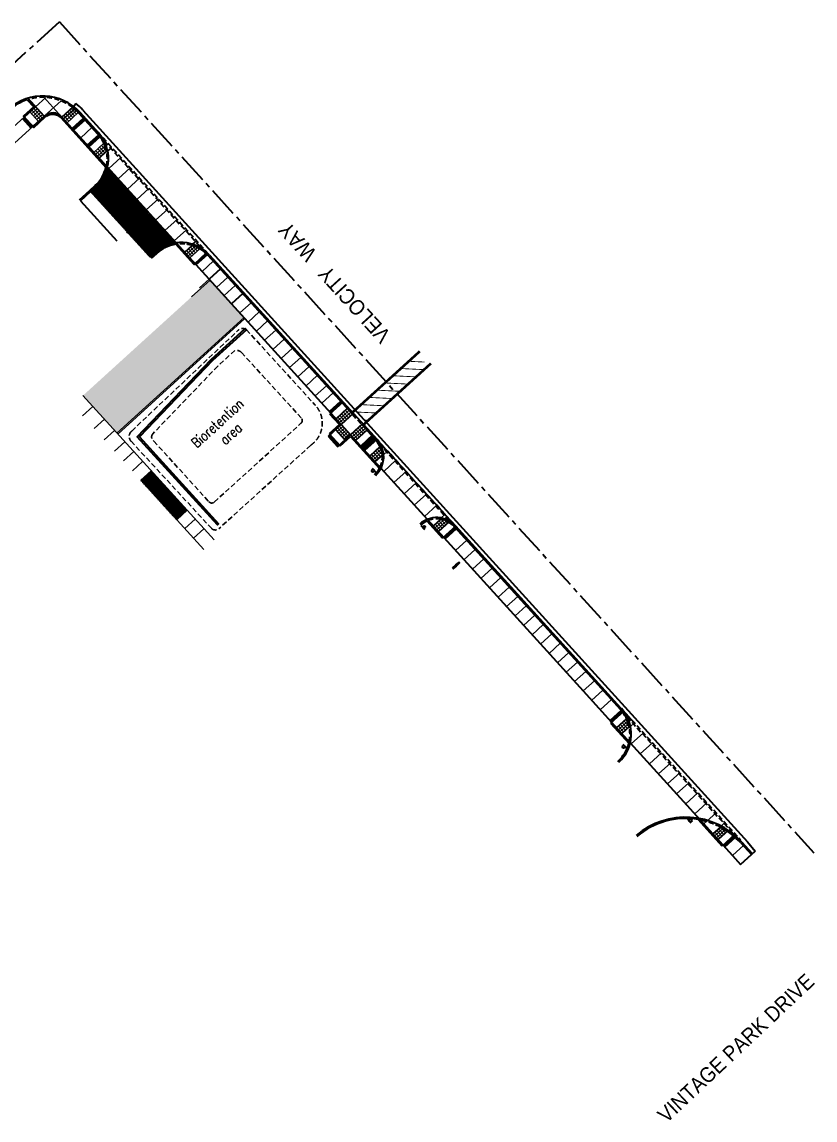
# Model space of a CAD drawing. Header units: inches. Extents: x 116991 to 143285, y 234914 to 262116.
# Drawn here: x 124494 to 128253, y 249283 to 254486 of the extents above; entities that cross this region are included whole.
import ezdxf

# ---------------------------------------------------------------- set-up
doc = ezdxf.new("R2010")
doc.units = ezdxf.units.IN
doc.header["$LTSCALE"] = 192
doc.header["$MEASUREMENT"] = 0
doc.linetypes.add('CENTER2', pattern=[1.125, 0.75, -0.125, 0.125, -0.125])
doc.linetypes.add('HIDDEN2', pattern=[0.1875, 0.125, -0.0625])
for name, color, linetype, lineweight in [('A-Anno-Text', 3, 'Continuous', 50), ('A-Anno-Text-Street', 3, 'Continuous', 50), ('C-CTLN', 2, 'CENTER2', 35), ('C-HINGE-SLAB-HTCH', 15, 'Continuous', 35), ('C-SITE', 3, 'Continuous', 35), ('C-SITE-GTTR', 140, 'Continuous', 35), ('C-SITE-SIGN', 2, 'Continuous', 35), ('C-SITE-WALK-PANT', 10, 'Continuous', 35), ('C-SITE-WALL', 4, 'Continuous', 35), ('L-turf-cell', 1, 'Continuous', 18)]:
    doc.layers.add(name, color=color, linetype=linetype, lineweight=lineweight)
for name, color, linetype in [('L-site-bio-detention', 1, 'HIDDEN2'), ('L-site-building-signage', 2, 'Continuous'), ('L-SITE-PAVE', 2, 'Continuous'), ('L-Site-Score', 11, 'Continuous')]:
    doc.layers.add(name, color=color, linetype=linetype)
doc.styles.add('lc', font='simplex.shx', dxfattribs={"width": 0.8})
doc.styles.add('Schedule-Header', font='arial.ttf')
pattern_1 = [(87.25277777770461, (0, 0), (-3.745690167586239, 0.1797363859872809), [])]

# ---------------------------------------------------------------- blocks, each defined once
blk = doc.blocks.new('building sign')
at = {"layer": 'L-site-building-signage'}
h = blk.add_hatch(color=10, dxfattribs=at)
edge = h.paths.add_edge_path()
edge.add_arc((0, -147.5150059088192), 147.5150059088195, 81.81566032639552, 98.18433967360448, ccw=False)
edge.add_line((21, -1.50241409469163), (21, -6.50241409469163))
edge.add_arc((0, 139.5101777195522), 147.5150059089345, 261.8156603264018, 278.1843396735982, ccw=False)
edge.add_line((-21, -6.50241409469163), (-21, -1.50241409469163))
blk.add_lwpolyline([(-21, -1.50241409469163, -0.07154352831866034), (21, -1.50241409469163), (21, -6.50241409469163, -0.07154352831860394), (-21, -6.50241409469163)], format="xyb", close=True, dxfattribs=at)

msp = doc.modelspace()

# ---------------------------------------------------------------- hatches: boundary and pattern name
at = {"layer": 'C-HINGE-SLAB-HTCH'}
h = msp.add_hatch(dxfattribs=at)
h.set_pattern_fill('ANSI31', color=256, scale=30)
h.set_pattern_definition(pattern_1)
edge = h.paths.add_edge_path()
edge.add_line((124819.0878285285, 253683.6566431955), (124844.2676087668, 253706.5305732854))
edge.add_arc((124723.23512395, 253839.7639685696), 179.9999999996984, 312.2527777774565, 346.7708856178785)
edge.add_line((124898.4584176099, 253798.5717683508), (125092.4825145191, 253584.9887023087))
edge.add_line((125092.4825145191, 253584.9887023087), (124991.8038102869, 253493.5296974904))
edge.add_line((124991.8038102869, 253493.5296974904), (124819.0878285285, 253683.6566431955))
h = msp.add_hatch(dxfattribs=at)
h.set_pattern_fill('ANSI31', color=256, scale=30)
h.set_pattern_definition(pattern_1)
edge = h.paths.add_edge_path()
edge.add_line((124996.8468304885, 253487.978306021), (125102.5201447774, 253371.3735408808))
edge.add_line((125102.5201447774, 253371.3735408808), (125127.8387098548, 253394.3735465236))
edge.add_arc((125248.8711946728, 253261.1401512399), 180.0000000001052, 97.73466993742522, 132.2527777778333, ccw=False)
edge.add_line((125224.6457489979, 253439.5025009158), (125097.5255347191, 253579.4373108394))
edge.add_line((125097.5255347191, 253579.4373108394), (124996.8468304885, 253487.978306021))
h = msp.add_hatch(dxfattribs=at)
h.set_pattern_fill('ANSI31', color=256, scale=30)
h.set_pattern_definition([(87.25277777770461, (1631.459843438497, -847.0860890405893), (-3.745690167586239, 0.1797363859872809), [])])
h.paths.add_polyline_path([(125057.7745902959, 252314.4101525001), (125106.6268355961, 252358.7887298673), (125276.072313978, 252172.2619768691), (125227.2200690408, 252127.8833991029)])
at = {"layer": 'L-turf-cell'}
h = msp.add_hatch(dxfattribs=at)
h.set_pattern_fill('HEX', color=256, scale=60)
h.set_pattern_definition([(42.2527777777046, (0, 0), (-8.734767211265533, 9.615292079027059), [7.5, -15]), (162.2527777777046, (0, 0), (-3.959703599611958, -12.37217634061284), [7.5, -15]), (102.2527777777046, (5.551391470163149, 5.043020200732873), (-12.69447081087749, -2.756884261585778), [7.5, -15])])
h.paths.add_polyline_path([(125384.8863607169, 253263.1085287205), (124782.3525848332, 252715.7520649367), (124943.7292311836, 252538.1075378219), (125546.2630071279, 253085.4640015196)])

# ---------------------------------------------------------------- linework, layer by layer
at = {"layer": 'C-CTLN'}
for p, q in [((124670.7276933993, 254486.4973093578), (121483.8309092768, 251591.4420882659)), ((124670.7276933997, 254486.4973093573), (128246.9354161974, 250549.7831464858))]:
    msp.add_line(p, q, dxfattribs=at)
at = {"layer": 'C-SITE'}
for p, q in [((124598.3195755532, 254039.7344366024), (124520.8275831731, 254125.0381570678)), ((124598.3195755532, 254039.7344366024), (124545.0262174396, 253991.3214426754)), ((124683.0748689203, 254035.6674664469), (124738.0680068577, 254085.6245820657)), ((124853.189375904, 253955.4829327943), (124764.6091401601, 254052.9926681432)), ((124857.6304890801, 253959.5173489548), (124769.0502533363, 254057.0270843038)), ((124898.4584176099, 253798.5717683509), (124683.0748689203, 254035.6674664469)), ((124731.4878628474, 253982.3741083334), (124784.7812209631, 254030.7871022625)), ((124810.7765898834, 253895.092529945), (124863.5118017778, 253942.998490154)), ((124859.1895838105, 253841.7991718315), (124894.7184892213, 253874.0745011179)), ((124894.7184892213, 253874.0745011179), (124900.5916407878, 253875.3017299793)), ((125380.851944558, 253267.5496418981, -8.169135844082655e-07), (124898.4584176099, 253798.5717683508)), ((124770.2355835626, 253639.2780654035), (124819.0878285285, 253683.6566431955)), ((124991.8038102869, 253493.5296974904), (124815.0534123683, 253688.0977563712)), ((124819.0878285285, 253683.6566431955), (124844.2676087676, 253706.5305732861)), ((124770.2355835627, 253639.2780654036), (124942.9515653278, 253449.151119691)), ((124989.8842072115, 253486.7195855951), (125090.7016962823, 253578.3046659656)), ((124991.8038102869, 253493.5296974903), (125092.4825145191, 253584.9887023087)), ((124996.8468304885, 253487.9783060209), (125097.5255347191, 253579.4373108394)), ((124996.8468304884, 253487.9783060209), (125102.6589292792, 253371.4996168406)), ((125300.6054580519, 253427.2713222844, 3.774889048905342e-08), (125265.0765526426, 253394.9959929995, 3.774889048905342e-08)), ((125300.6054580515, 253427.2713222846, 3.774889048905342e-08), (125302.389398168, 253432.9999833551, 3.774889048905342e-08)), ((125127.8387098548, 253394.3735465236), (125102.5201447774, 253371.3735408808)), ((125131.7436239963, 253389.8147905363), (125106.554560938, 253366.9324277047)), ((125375.1507858367, 253380.9042074435), (126059.656727737, 252627.3953385739)), ((125382.1045899566, 253382.1726360575), (126177.0614934095, 252507.0785858028)), ((125434.1453026715, 253315.9626358252, -8.169135844082655e-07), (125380.851944558, 253267.5496418981, -8.169135844082655e-07)), ((125486.7470509483, 253150.9795771712, -5.927051506591844e-06), (125380.851944558, 253267.5496418981, -8.169135844081284e-07)), ((125540.0404090618, 253199.3925710981, -5.927051506591844e-06), (125486.7470509483, 253150.9795771711, -5.927051506591844e-06)), ((126006.3633696246, 252578.9823446478), (125486.7470510345, 253150.9795772494, -5.927051507441947e-06)), ((126035.4502307734, 252654.0420176307), (125982.1568726599, 252605.6290237036)), ((125997.8878402864, 252579.389041662), (125953.5092625198, 252628.2412865994)), ((126064.0978409131, 252631.4297547344), (126006.3633696235, 252578.9823446468)), ((126108.4764186798, 252582.5775097968), (126050.7419473901, 252530.1300997092)), ((126006.3633696231, 252578.9823446464), (125944.1877851573, 252522.5005183981)), ((125997.8878402864, 252579.389041662), (125949.0355953489, 252535.0104638954)), ((125949.0355953489, 252535.0104638954), (126001.4830054366, 252477.2759926059)), ((125979.7166905663, 252554.7758476828), (126024.0952683328, 252505.9236027455)), ((125988.5663629238, 252473.6482734608), (126050.7419473896, 252530.1300997091)), ((126006.3633696231, 252578.9823446464), (126050.7419473895, 252530.1300997091)), ((126194.9117846625, 252371.4269470282), (126050.7419473896, 252530.1300997091)), ((126128.2418024672, 252551.8964145794), (126074.9484443536, 252503.4834206524)), ((126104.0353055037, 252578.5430936362), (126172.6203802334, 252503.0441696422)), ((126001.4830054366, 252477.2759926059), (126050.3352503744, 252521.6545703727)), ((126050.3352503742, 252521.6545703721), (126187.6173806113, 252370.5334531709)), ((126156.8894126068, 252529.2841516833), (126099.1549413171, 252476.8367415956)), ((126175.697472595, 252508.5801093371), (126117.9630013056, 252456.1326992496)), ((126191.6292056094, 252474.4164317086), (126142.1694982691, 252429.4860201929)), ((126201.9049006412, 252435.1146704204), (126166.3759952322, 252402.8393411357)), ((126201.9049006413, 252435.1146704204), (126207.8873043651, 252435.5738497798)), ((126194.9117846625, 252371.4269470284), (127153.5016794443, 251316.2045696714)), ((126413.3208234496, 252122.077544314), (126487.416315932, 252040.5127143963)), ((126413.3208234497, 252122.077544314), (126487.4163159321, 252040.5127143964)), ((126478.97334059, 252130.1158179551), (126443.444435181, 252097.8404886704)), ((126517.1106394851, 252116.1242211297), (126467.6509321445, 252071.1938096136)), ((126478.9733405903, 252130.115817955), (126480.0032208287, 252136.0267693755)), ((126549.5919003977, 252096.9945406444), (126487.416315932, 252040.5127143963)), ((126543.7867664071, 252094.4616480182), (127206.795037558, 251364.6175635985)), ((126543.7867664071, 252094.4616480182), (127206.795037558, 251364.6175635985)), ((126548.2278795833, 252098.4960641788), (127211.2361507341, 251368.6519797591)), ((127206.795037558, 251364.6175635985), (127330.4978183229, 251228.4446880915)), ((127211.2361507342, 251368.6519797591), (127375.2830931049, 251188.0679724908)), ((127153.5016794444, 251316.2045696714), (127376.9288298759, 251070.2544192181)), ((127345.819503593, 251220.5016953366), (127283.6439191271, 251164.0198690884)), ((127359.6568221382, 251184.4355999402), (127312.291429867, 251141.407715612)), ((127353.8883359142, 251211.6194689842), (127394.23249752, 251167.208337223)), ((127283.6439191271, 251164.0198690884), (127370.3428558849, 251068.5810806578)), ((127283.643919128, 251164.0198690892), (127370.3428558849, 251068.5810806578)), ((127372.0269316393, 251147.03625642), (127336.4980262302, 251114.7609271353)), ((127372.0269316393, 251147.03625642), (127377.9000832057, 251148.2634852817)), ((127376.9288298759, 251070.2544192181), (127629.3347005282, 250792.4042933839)), ((127629.3347005282, 250792.4042933839), (127861.1493572622, 250537.2211180589)), ((127812.9748229164, 250581.3287540006), (127698.9921131889, 250706.801708169)), ((127804.5318475712, 250670.9318575566), (127769.0029421621, 250638.6565282719)), ((127840.5749307983, 250655.037624125), (127793.2095385272, 250612.0097397967)), ((127871.3122540371, 250634.3239075908), (127812.974822915, 250581.3287539993)), ((127968.637537248, 250557.2340963096), (127897.717680385, 250492.7643763706)), ((127901.293526874, 250595.9067505032), (127950.9944446114, 250541.1956369634)), ((127905.7346400502, 250599.9411666637), (127955.4341749636, 250545.2315753461)), ((127861.1493572622, 250537.221118059), (127898.7419261137, 250493.6954672977))]:
    msp.add_line(p, q, dxfattribs=at)
at = {"layer": 'C-SITE', "color": 1, "linetype": 'HIDDEN2'}
for p, q in [((124884.1783144409, 253921.3700952057), (125346.6745382436, 253412.2510574855)), ((126518.5918455597, 252122.1963909138), (126197.8153010806, 252475.3094267474)), ((127361.48675686, 251194.3318505027), (127871.3093296107, 250633.1156409675))]:
    msp.add_line(p, q, dxfattribs=at)
at = {"layer": 'C-SITE', "linetype": 'HIDDEN2'}
msp.add_line((126059.656727737, 252627.3953385739), (126104.0353055037, 252578.5430936362), dxfattribs=at)
at = {"layer": 'C-SITE'}
for points in [[(124518.9721091309, 254118.1574514891, 0.1060790302354106), (124434.0634960282, 254068.8538517494), (123426.6482355148, 253153.6931147345)], [(124518.9721091309, 254118.1574514891), (124549.4998846105, 254084.5522653793), (124500.6476396731, 254040.1736876129), (124549.0606336002, 253986.8803294993), (124602.3539917137, 254035.2933234263, -0.4142135623729823), (124678.6337557442, 254031.6330502863), (124891.8354647914, 253796.8648373156)], [(124815.0534123683, 253688.0977563712), (124840.1962137795, 253710.938093987, 0.1471561456476514), (124891.8354647914, 253796.8648373155)]]:
    msp.add_lwpolyline(points, format="xyb", dxfattribs=at)
for points in [[(124557.9754139473, 254084.1455683638), (124504.6820558337, 254035.7325744368)], [(124766.2011674014, 253643.7191785792), (124815.0534123684, 253688.0977563712)], [(125366.7829046848, 253390.1156288144), (125309.0484333936, 253337.6682187254), (125222.3494966367, 253433.107007155)]]:
    msp.add_lwpolyline(points, dxfattribs=at)
for centre, radius, start, end in [((124591.405726291, 253895.6504378803), 240.0000000000122, 42.25277777770147, 132.2527777776842), ((124638.663737159, 253995.3233048411), 60.00000000001064, 42.25277777770428, 132.2527777776557), ((124591.405726291, 253895.6504378803), 233.9999999999897, 42.25277777770038, 52.65644815830616), ((124723.2351239497, 253839.7639685698), 180, 312.2527777778096, 42.25277777770651), ((124724.3970937962, 253838.4848641372), 174, 11.80246375460334, 42.25277777770651), ((125248.8711946727, 253261.14015124, 3.774889048905342e-08), 180, 42.25277777770591, 132.2527777778183), ((125248.8711946727, 253261.14015124, 3.774889048905342e-08), 174, 98.76740115552084, 132.2527777778183), ((125248.8711946727, 253261.14015124, 3.774889048905342e-08), 174, 42.25277777770591, 72.70309180029025), ((126088.2392298869, 252426.390262591), 120, 312.2527777777767, 42.25277777770604), ((126088.2392298869, 252426.390262591), 114, 4.389131415884579, 42.25277777770606), ((126088.2392298869, 252426.390262591), 114, 312.2527777777767, 330.6612579479855), ((126459.4056160607, 252017.8077409671), 120, 42.25277777770402, 132.2527777777637), ((126459.4056160607, 252017.8077409671), 114, 113.8442976071197, 132.2527777777637), ((126459.4056160604, 252017.8077409671), 114, 42.25277777770403, 80.11642413931762), ((127201.7055362151, 251111.4466194345), 180, 312.2527777777566, 42.25277777770654), ((127201.7055362151, 251111.4466194345), 174, 11.80246375626768, 42.25277777770651), ((127201.7055362151, 251111.4466194345), 174, 312.2527777777566, 345.7381544006737), ((127639.2678494825, 250357.8761970284), 360, 42.25277777774678, 130.7476544156241), ((127639.2678494825, 250357.8761970284), 354, 80.28702411826433, 130.7476544156256), ((127639.2678494825, 250357.8761970284), 354, 42.25277777774678, 62.17015560283385)]:
    msp.add_arc(centre, radius, start, end, dxfattribs=at)
at = {"layer": 'C-SITE', "linetype": 'HIDDEN2'}
for centre, radius, start, end in [((124591.405726291, 253895.6504378803), 233.9999999999897, 52.5926686716064, 106.410364904803), ((124724.3970937962, 253838.4848641372), 174, 348.1410753294674, 11.80246375462308), ((125248.8711946727, 253261.14015124, 3.774889048905342e-08), 174, 72.70309180029025, 96.36448022568881), ((126088.2392298869, 252426.390262591), 114, 333.8710501998077, 4.389131415828447), ((126459.4056160607, 252017.8077409671), 114, 80.11642413956292, 110.6378690712493), ((127201.7055362151, 251111.4466194345), 174, 348.141075330456, 11.80246375626336), ((127639.2678494825, 250357.8761970284), 354, 62.17015560283581, 78.6819283390392)]:
    msp.add_arc(centre, radius, start, end, dxfattribs=at)
at = {"layer": 'C-SITE-GTTR'}
for p, q in [((124738.0680068577, 254085.6245820657), (124749.0676779002, 254099.8726428796)), ((124782.3735928648, 254069.1303327856), (126254.9354915073, 252448.1240234665)), ((126254.9354915073, 252448.1240234665), (127224.5594902625, 251380.7552282408)), ((127224.5594902625, 251380.7552282408), (127932.3246149974, 250601.8784682886)), ((127932.3246149974, 250601.8784682886), (127968.637537248, 250557.2340963096))]:
    msp.add_line(p, q, dxfattribs=at)
at = {"layer": 'C-SITE-GTTR', "linetype": 'HIDDEN2'}
for p, q in [((124828.2216903992, 253991.8907576755), (125379.5918990129, 253384.9386236041)), ((126177.0614934095, 252507.0785858028), (126548.2278795836, 252098.4960641791)), ((126548.2278795833, 252098.4960641789), (126177.0614934097, 252507.078585803)), ((127334.9389314991, 251232.479104252), (127899.7764925543, 250610.7020155905))]:
    msp.add_line(p, q, dxfattribs=at)
at = {"layer": 'C-SITE-GTTR'}
msp.add_arc((124591.405726291, 253895.6504378803), 258.0000000000122, 42.25277777770147, 52.33143588546404, dxfattribs=at)
at = {"layer": 'C-SITE-SIGN'}
for p, q in [((126153.8540987183, 252372.007410207), (126169.9917633606, 252354.2429575026)), ((126402.6729735815, 252080.2594256723), (126386.5353089392, 252098.0238783767)), ((127342.2254211382, 251063.8400501577), (127358.3630857805, 251046.0755974532)), ((127665.7360098569, 250690.0115206451), (127649.5983452146, 250707.7759733496))]:
    msp.add_line(p, q, dxfattribs=at)
for centre in [(126157.2310016324, 252359.3668679335), (126399.2960706674, 252092.8999679458), (127345.6023240523, 251051.1995078842), (127662.3591069428, 250702.6520629186)]:
    msp.add_circle(centre, 6, dxfattribs=at)
at = {"layer": 'C-SITE-WALK-PANT'}
for points, const_width in [([(126060.0634247526, 252635.8708679106), (126379.4504400073, 252926.0098679151)], 12), ([(126112.5108348402, 252578.1363966209), (126431.8839214474, 252868.2627434995)], 12), ([(126399.5826598735, 252838.9194850566), (126289.4007784957, 252844.2065462587)], 4), ([(126402.2794723619, 252874.8653661539), (126327.0848734099, 252878.4397025621)], 4), ([(126361.8985649593, 252804.6863287533), (126251.7166835815, 252809.9733899554)], 4), ([(126286.5303751306, 252736.2200161466), (126176.3484937531, 252741.5070773487)], 4), ([(126324.214470045, 252770.45317245), (126214.0325886673, 252775.740233652)], 4), ([(126248.8462802164, 252701.9868598433), (126138.6643988389, 252707.2739210453)], 4), ([(126173.4780903878, 252633.5205472365), (126082.5532722347, 252637.8835611219)], 4), ([(126211.162185302, 252667.7537035399), (126100.9803039247, 252673.0407647419)], 4), ([(126127.3184661367, 252599.6940879487), (126116.786428538, 252600.1994662076)], 4)]:
    msp.add_lwpolyline(points, dxfattribs=dict(at, const_width=const_width))
at = {"layer": 'C-SITE-WALL', "linetype": 'Continuous', "elevation": -4.939209589535011e-06}
msp.add_lwpolyline([(125051.0848842142, 252521.0596274258), (125051.0848842142, 252521.0596274258), (125425.9213260743, 252108.4370831535), (125419.9998388788, 252103.0578589164), (125040.1471892658, 252521.202279331), (125390.5103576896, 252887.231943242), (125552.2983543711, 253034.2041284838), (125557.6775786082, 253028.2826412883), (125396.0963648165, 252881.4983026964), (125051.0848842142, 252521.0596274258)], close=True, dxfattribs=at)
at = {"layer": 'L-site-bio-detention'}
for points in [[(125557.5268778928, 253028.1457410614), (125883.8055568683, 252670.6362686541, -0.4543277173790571), (125862.1950348865, 252480.4405957311), (125427.6619741844, 252085.7001032275, -0.382032369958542), (125392.9090024536, 252085.4357455797), (125010.7399174126, 252499.6631707232, -0.4283933407827538), (125013.8548116243, 252548.0267080505), (125518.2835585974, 253025.3564488341, -0.3575923819629054)], [(125405.3751022508, 252211.3635262403), (125816.1420801743, 252584.5143261077, 0.4148949569974768), (125817.3339846726, 252609.9718696575), (125535.4091947203, 252918.8700227327, 0.2666991034798922), (125502.4187546004, 252929.4288575393), (125421.2333843165, 252855.6969331397), (125114.4119473232, 252535.1559699769, 0.4725361419385219), (125118.5932546386, 252500.2852922917), (125379.9485142406, 252212.583617287, 0.4142135623726771), (125405.3751022508, 252211.3635262403)]]:
    msp.add_lwpolyline(points, format="xyb", close=True, dxfattribs=at)
at = {"layer": 'L-SITE-PAVE'}
for p, q in [((124571.6727970966, 254015.5280490587), (124531.3286354908, 254059.93918082)), ((124760.5747239994, 254057.433781319), (124707.2813658858, 254009.020787392)), ((124882.3484447232, 253911.4737039713), (124834.9830868488, 253868.44585089)), ((125336.6484074804, 253411.3771670241, 3.774889048905342e-08), (125289.2830496076, 253368.3493139441, 3.774889048905342e-08)), ((125297.5309960619, 253183.7527724254), (125384.8863607171, 253263.1085287206, -8.169135843940081e-07)), ((125334.9932311456, 253225.8904615953), (125380.8519445565, 253267.5496418967, -8.169135843940081e-07)), ((124943.7292311746, 252538.1075378123, 5.773423235993245e-06), (125546.2630071278, 253085.4640015195, -1.53628270599922e-07)), ((124947.7636473352, 252533.6664246362, 5.773423235993245e-06), (125550.2974232884, 253081.0228883434, -1.53628270599922e-07)), ((124782.3525847322, 252715.7520648449), (125403.8295936696, 252031.6258809391)), ((126015.6848469861, 252684.723112848), (125953.5092625198, 252628.2412865994)), ((124835.3610301427, 252559.2445357746), (124884.2132750795, 252603.6231135406)), ((125106.6268352334, 252358.7887302666), (125057.7745902959, 252314.4101525001)), ((125056.4297851904, 252315.8905232492), (125354.9773487322, 251987.2473031726)), ((125276.0723139779, 252172.261976869), (125227.2200690405, 252127.8833991026))]:
    msp.add_line(p, q, dxfattribs=at)
for points in [[(124504.6820558337, 254035.7325744367), (121604.7702555621, 251401.3815531288)], [(124545.0262174396, 253991.3214426754), (121801.2010338808, 251498.7633331766)]]:
    msp.add_lwpolyline(points, dxfattribs=at)
at = {"layer": 'L-Site-Score'}
for p, q in [((124607.4604933502, 254129.0990284836), (124557.9754139472, 254084.1455683638)), ((124597.7772471946, 254129.5636776111), (124683.0748689202, 254035.667466447)), ((124678.703091405, 254112.7567944067), (124598.3195755532, 254039.7344366024)), ((124566.0441468688, 254075.2634514313), (124539.397467812, 254051.0569544678)), ((124580.5550234489, 254023.5968813799), (124540.2108618431, 254068.0080131411)), ((124574.11297919, 254066.381225079), (124547.4663001331, 254042.1747281154)), ((124589.4372498012, 254031.6657137011), (124549.0930881953, 254076.0768454623)), ((124582.1818115111, 254057.4989987267), (124555.5351324543, 254033.2925017632)), ((124590.2506438323, 254048.6167723745), (124563.6039647755, 254024.4102754109)), ((124743.0077279914, 254073.899794346), (124691.1437012434, 254026.7852400965)), ((124691.9570952746, 254043.7362987698), (124716.1635922381, 254017.0896197131)), ((124752.5058916782, 254066.3160076713), (124699.2125335646, 254017.9030137442)), ((124700.8393216269, 254051.805131091), (124725.0458185903, 254025.1584520343)), ((124709.7215479791, 254059.8739634122), (124733.9280449426, 254033.2272843555)), ((124718.6037743314, 254067.9427957334), (124742.8102712948, 254041.2961166767)), ((124727.4860006836, 254076.0116280545), (124751.6924976471, 254049.3649489978)), ((124536.1438916876, 253983.252719774), (124495.7998294813, 254027.6637421155)), ((124538.3644482756, 253985.2699278543), (124498.0203860694, 254029.6809501957)), ((124540.5850048637, 253987.2871359346), (124500.2409426574, 254031.698158276)), ((124542.8055614517, 253989.3043440149), (124502.4614992455, 254033.7153663563)), ((124786.7984290413, 254028.5665456724), (124733.5050709277, 253980.1535517453)), ((124788.8156371216, 254026.3459890844), (124735.522279008, 253977.9329951573)), ((124790.8328452019, 254024.1254324963), (124737.5394870883, 253975.7124385692)), ((124792.8500532821, 254021.9048759083), (124739.5566951686, 253973.4918819812)), ((124825.1253825669, 253986.3759704992), (124771.8320244533, 253937.9629765722)), ((124855.9639180362, 253952.3539589759), (124802.7077575641, 253903.974756299)), ((124857.9085767833, 253950.0674967938), (124804.7249656444, 253901.7541997109)), ((124859.8148491509, 253947.7461634828), (124806.7421737247, 253899.5336431229)), ((124861.6826356604, 253945.3898686742), (124808.759381805, 253897.3130865348)), ((124887.2634877401, 253899.7264980449), (124843.05191917, 253859.5636245377)), ((124891.4138151773, 253887.2846057255), (124851.1207514912, 253850.6813981855)), ((124852.7475395534, 253884.5835155323), (124876.9540365169, 253857.9368364755)), ((124861.6297659056, 253892.6523478535), (124885.8362628691, 253866.0056687967)), ((124870.5119922578, 253900.7211801746), (124894.7184892213, 253874.0745011179)), ((124879.3942186101, 253908.7900124958), (124887.0033969393, 253900.4137764329)), ((124918.9686608289, 253891.9958658181), (124900.5916407877, 253875.3017299793)), ((124843.8653132011, 253876.5146832112), (124868.0718101646, 253849.8680041543)), ((124962.5253092555, 253844.048406375), (124904.790837964, 253791.6009962857)), ((125006.903887022, 253795.1961614376), (124948.9575042893, 253742.5562457964)), ((125051.2824647885, 253746.3439165002), (124993.547993497, 253693.896506411)), ((125095.6610425549, 253697.4916715628), (125037.9265712636, 253645.0442614736)), ((125140.0396203214, 253648.6394266254), (125082.3051490301, 253596.1920165362)), ((125184.4181980879, 253599.7871816879), (125126.6837267966, 253547.3397715988)), ((125228.7967758544, 253550.9349367505), (125171.0623045631, 253498.4875266615)), ((125273.1753536208, 253502.0826918131), (125215.2289708882, 253449.4427761719)), ((125313.43844865, 253422.7169741875, 3.774889048905342e-08), (125273.1453849653, 253386.1137666487, 3.774889048905342e-08)), ((125325.4257858551, 253417.3944138023, 3.774889048905342e-08), (125281.2142172864, 253377.2315402964, 3.774889048905342e-08)), ((125291.7232317009, 253419.2024899644, 3.774891273220591e-08), (125315.9297286644, 253392.5558109077, 3.774891201080627e-08)), ((125300.6054580532, 253427.2713222856, 3.774891273220591e-08), (125324.8119550167, 253400.6246432288, 3.774891201080627e-08)), ((125320.7664182093, 253449.6941191938, 3.774889048905342e-08), (125302.389398168, 253432.999983355, 3.774889048905342e-08)), ((125326.0850030433, 253417.069711609, 3.774891223757425e-08), (125333.6941813689, 253408.69347555, 3.774891201080627e-08)), ((125273.9587789964, 253403.064825322, 3.774891273220591e-08), (125298.1652759599, 253376.4181462653, 3.774891201080627e-08)), ((125282.8410053487, 253411.1336576432, 3.774891273220591e-08), (125307.0475023121, 253384.4869785864, 3.774891201080627e-08)), ((125368.800112765, 253387.8950722264, 3.774889048905342e-08), (125315.5067546514, 253339.4820782993, 3.774889048905342e-08)), ((125370.8173208453, 253385.6745156383, 3.774889048905342e-08), (125317.5239627317, 253337.2615217113, 3.774889048905342e-08)), ((125372.8345289256, 253383.4539590502, 3.774889048905342e-08), (125319.541170812, 253335.0409651232, 3.774889048905342e-08)), ((125400.4641036782, 253353.0391323199, -7.598758601061462e-07), (125347.1707455646, 253304.6261383928, -7.598758601061462e-07)), ((125469.443671497, 253277.105947609, -2.52029289180246e-06), (125416.1503133835, 253228.6929536819, -2.52029289180246e-06)), ((125504.7420403225, 253238.2492593927, -4.223672199196654e-06), (125451.448682209, 253189.8362654656, -4.223672199196654e-06)), ((125579.3073528699, 253156.1672483024, -5.433130548488478e-06), (125526.0139947564, 253107.7542543753, -5.433130548488478e-06)), ((125618.5742965918, 253112.9419254283, -4.939209589535011e-06), (125565.2809384783, 253064.5289315013, -4.939209589535011e-06)), ((125657.8412403137, 253069.7166025544, -4.445288630581542e-06), (125604.5478822002, 253021.3036086273, -4.445288630581542e-06)), ((125697.1081840356, 253026.4912796803, -3.951367671628073e-06), (125643.8148259221, 252978.0782857533, -3.951367671628073e-06)), ((125736.3751277575, 252983.2659568063, -3.457446712674605e-06), (125683.081769644, 252934.8529628793, -3.457446712674605e-06)), ((125775.6420714794, 252940.0406339323, -2.963525753721136e-06), (125722.3487133659, 252891.6276400053, -2.963525753721136e-06)), ((125814.9090152013, 252896.8153110583, -2.469604794767668e-06), (125761.6156570878, 252848.4023171312, -2.469604794767668e-06)), ((125854.1759589232, 252853.5899881842, -1.975683835814199e-06), (125800.8826008097, 252805.1769942572, -1.975683835814199e-06)), ((125893.4429026451, 252810.3646653102, -1.481762876860731e-06), (125840.1495445316, 252761.9516713832, -1.481762876860731e-06)), ((125936.7757238439, 252762.6635964275, -1.519511767349998e-06), (125883.4823657304, 252714.2506025004, -1.519511767349998e-06)), ((125967.9109126119, 252728.3897655709, 3.774889048894191e-08), (125914.6175544984, 252679.9767716439, 3.774889048894191e-08)), ((126003.1749014887, 252689.5709230396), (125949.8815433752, 252641.1579291126)), ((126005.192109569, 252687.3503664516), (125951.8987514555, 252638.9373725245)), ((124829.2485137888, 252664.1287024051), (124780.3962688514, 252619.7501246386)), ((126007.2093176493, 252685.1298098635), (125953.9159595358, 252636.7168159365)), ((126009.2265257296, 252682.9092532755), (125955.9331676161, 252634.4962593484)), ((126043.5190630946, 252645.1597912784), (125990.2257049811, 252596.7467973514)), ((126051.5878954158, 252636.2775649262), (125998.2945373023, 252587.8645709991)), ((126041.8922750321, 252611.2576739313), (126017.6857780686, 252637.904352988)), ((126050.7745013844, 252619.3265062524), (126026.5680044208, 252645.9731853092)), ((126015.2455959753, 252587.0511769677), (125991.0390990118, 252613.6978560245)), ((126024.1278223276, 252595.1200092889), (125999.9213253641, 252621.7666883456)), ((126033.0100486798, 252603.1888416101), (126008.8035517163, 252629.8355206668)), ((124932.6262690069, 252550.3297554272), (124883.7740240694, 252505.9511776608)), ((126014.4322019442, 252570.1001182941), (125987.7855228875, 252545.8936213306)), ((125988.5989169186, 252562.844680004), (126032.9774946851, 252513.9924350667)), ((126022.5010342654, 252561.2178919419), (125995.8543552087, 252537.0113949784)), ((125997.4811432708, 252570.9135123252), (126041.8597210373, 252522.0612673879)), ((126030.5698665866, 252552.3356655896), (126003.9231875299, 252528.1291686261)), ((126038.6386989078, 252543.4534392373), (126011.9920198511, 252519.2469422739)), ((126046.707531229, 252534.5712128851), (126020.0608521723, 252510.3647159216)), ((126112.1041378248, 252569.6608672839), (126058.8107797113, 252521.2478733569)), ((126059.624173742, 252538.19893203), (126083.8306707055, 252511.5522529732)), ((126120.172970146, 252560.7786409316), (126066.8796120325, 252512.3656470046)), ((126068.5064000943, 252546.2677643512), (126092.7128970578, 252519.6210852944)), ((126077.3886264465, 252554.3365966724), (126101.59512341, 252527.6899176155)), ((126086.2708527987, 252562.4054289935), (126110.4773497623, 252535.7587499367)), ((126095.153079151, 252570.4742613147), (126119.3595761146, 252543.8275822579)), ((124981.0392629339, 252497.0363973136), (124932.1870179964, 252452.6578195472)), ((125944.1877851574, 252522.500518398), (125988.5663629238, 252473.6482734607)), ((125946.4083417454, 252524.5177264783), (125990.7869195119, 252475.665481541)), ((125948.6288983335, 252526.5349345586), (125993.0074761, 252477.6826896213)), ((125950.8494549215, 252528.5521426389), (125995.228032688, 252479.6998977016)), ((126154.465507511, 252523.0291789346), (126101.1721493974, 252474.6161850076)), ((126156.4827155913, 252520.8086223465), (126103.1893574778, 252472.3956284195)), ((126158.4999236715, 252518.5880657584), (126105.206565558, 252470.1750718314)), ((126160.5171317519, 252516.3675091704), (126107.2237736383, 252467.9545152434)), ((126163.1875270979, 252513.4279195289), (126109.8941689844, 252465.0149256018)), ((126165.2047351782, 252511.2073629408), (126111.9113770647, 252462.7943690138)), ((126167.2219432585, 252508.9868063528), (126113.928585145, 252460.5738124257)), ((126169.2391513388, 252506.7662497647), (126115.9457932253, 252458.3532558377)), ((125023.3182960075, 252450.4953456763), (124974.46605107, 252406.1167679098)), ((126196.3665717733, 252462.5078197701), (126150.2383305903, 252420.6037938406)), ((126175.2582215845, 252410.9081734568), (126151.0517246209, 252437.5548525137)), ((126199.8757128349, 252449.4834580173), (126158.3071629115, 252411.7215674883)), ((126184.1404479368, 252418.977005778), (126159.9339509732, 252445.6236848348)), ((126193.022674289, 252427.0458380992), (126168.8161773254, 252453.692517156)), ((126201.9049006413, 252435.1146704204), (126177.6984036777, 252461.7613494772)), ((126197.9713101845, 252457.2912424064), (126186.58063003, 252469.8301817984)), ((126226.586728265, 252452.5608651931), (126207.8873043651, 252435.5738497799)), ((125065.5973290811, 252403.9542940389), (125016.7450841436, 252359.5757162725)), ((126265.8186986425, 252409.3740412179), (126208.0842273527, 252356.9266311304)), ((126314.2316925694, 252356.0806831043), (126256.4972212797, 252303.6332730167)), ((125148.9882049195, 252312.1570419172), (125100.135959982, 252267.7784641508)), ((126362.6446864964, 252302.7873249906), (126304.9102152066, 252250.3399149031)), ((125191.3495746057, 252265.5253535678), (125142.4973296682, 252221.1467758014)), ((125233.7109442918, 252218.8936652184), (125184.8586993543, 252174.515087452)), ((126411.0576804234, 252249.493966877), (126353.3232091336, 252197.0465567894)), ((126459.4706743505, 252196.2006087635), (126401.7362030607, 252143.7531986759)), ((125314.3992675035, 252130.0714016958), (125265.5470225661, 252085.6928239294)), ((126493.081817426, 252126.7201528474), (126451.5132675021, 252088.9582623181)), ((126505.7103410067, 252121.9800618957), (126459.5820998233, 252080.0760359658)), ((126461.2088878856, 252113.9781533126), (126485.415384849, 252087.3314742559)), ((126470.0911142378, 252122.0469856338), (126494.2976112013, 252095.4003065771)), ((126478.9733405901, 252130.115817955), (126503.1798375535, 252103.4691388983)), ((126498.7026447285, 252153.0137847888), (126480.0032208286, 252136.0267693755)), ((126500.6713837513, 252124.0769106114), (126512.0620639058, 252111.5379712195)), ((125355.4165997412, 252084.9192390514), (125306.5643548037, 252040.540661285)), ((126452.3266615333, 252105.9093209915), (126476.5331584967, 252079.2626419348)), ((126547.1679953019, 252090.7395678958), (126493.8746371883, 252042.3265739687)), ((126549.1852033822, 252088.5190113077), (126495.8918452686, 252040.1060173807)), ((126551.2024114625, 252086.2984547196), (126497.9090533489, 252037.8854607926)), ((126553.2196195428, 252084.0778981316), (126499.9262614292, 252035.6649042046)), ((126601.6326134699, 252030.7845400182), (126548.3392553564, 251982.3715460912)), ((126641.9767750758, 251986.3734082569), (126588.6834169622, 251937.9604143298)), ((126682.3209366817, 251941.9622764955), (126629.0275785681, 251893.5492825685)), ((126722.6650982875, 251897.5511447342), (126669.3717401739, 251849.1381508072)), ((126763.0092598934, 251853.1400129729), (126709.7159017798, 251804.7270190459)), ((126803.3534214992, 251808.7288812115), (126750.0600633857, 251760.3158872845)), ((126843.6975831051, 251764.3177494502), (126790.4042249915, 251715.9047555232)), ((126884.0417447109, 251719.9066176889), (126830.7483865973, 251671.4936237619)), ((126924.3859063168, 251675.4954859276), (126871.0925482032, 251627.0824920005)), ((126964.7300679226, 251631.0843541662), (126911.436709809, 251582.6713602392)), ((127005.0742295285, 251586.6732224049), (126951.7808714149, 251538.2602284779)), ((127045.4183911343, 251542.2620906436), (126992.1250330207, 251493.8490967166)), ((127085.7625527402, 251497.8509588822), (127032.4691946266, 251449.4379649552)), ((127126.106714346, 251453.4398271209), (127072.8133562325, 251405.0268331939)), ((127166.4508759519, 251409.0286953596), (127113.1575178383, 251360.6157014325)), ((127206.7950375577, 251364.6175635982), (127153.5016794441, 251316.2045696712)), ((127206.7950375577, 251364.6175635982), (127153.5016794441, 251316.2045696712)), ((127247.1391991635, 251320.2064318368), (127193.8458410499, 251271.7934379098)), ((127287.4833607693, 251275.7953000755), (127234.1900026557, 251227.3823061484)), ((127333.3094586959, 251225.349614948), (127280.0161005824, 251176.936621021)), ((127335.3266667761, 251223.12905836), (127282.0333086626, 251174.7160644329)), ((127337.3438748565, 251220.9085017719), (127284.050516743, 251172.4955078449)), ((127339.3610829368, 251218.6879451839), (127286.0677248232, 251170.2749512568)), ((127364.3118393558, 251173.3755317366), (127356.7025616284, 251181.7518772178)), ((127364.5718741803, 251172.6884022125), (127320.3602621882, 251132.5254892597)), ((127345.3801531827, 251122.8298688764), (127321.1736562193, 251149.4765479332)), ((127368.7222114806, 251160.246518853), (127328.4290945093, 251123.6432629074)), ((127354.262379535, 251130.8987011976), (127330.0558825715, 251157.5453802543)), ((127363.1446058872, 251138.9675335188), (127338.9381089238, 251165.6142125754)), ((127372.0268322395, 251147.0363658399), (127347.8203352761, 251173.6830448966)), ((127396.2771032449, 251164.9576211186), (127377.9000832056, 251148.2634852816)), ((127439.3108756244, 251117.5857472398), (127381.5764043346, 251065.1383371522)), ((127482.344648004, 251070.2138733611), (127424.6101767142, 251017.7664632734)), ((127525.3784203835, 251022.8419994823), (127467.6439490937, 250970.3945893947)), ((127568.4121927631, 250975.4701256035), (127510.6777214733, 250923.0227155159)), ((127611.4459651428, 250928.0982517249), (127553.711493853, 250875.6508416372)), ((127654.4797375223, 250880.7263778461), (127596.7452662326, 250828.2789677585)), ((127697.5135099019, 250833.3545039674), (127639.7790386121, 250780.9070938797)), ((127740.5472822816, 250785.9826300887), (127682.8128109918, 250733.535220001)), ((127783.5810546611, 250738.6107562099), (127725.8465833713, 250686.1633461223)), ((127817.3649908561, 250666.3774484468), (127777.0718738849, 250629.7741925012)), ((127829.3523181981, 250661.0548791018), (127785.140706206, 250620.891966149)), ((127795.6497206206, 250662.862915817), (127819.856217584, 250636.2162367603)), ((127804.5319469728, 250670.9317481382), (127828.7384439363, 250644.2850690815)), ((127825.3630301848, 250692.6168689563), (127807.2545681963, 250676.1666978409)), ((127777.885267916, 250646.7252511746), (127802.0917648795, 250620.0785721179)), ((127786.7674942683, 250654.7940834958), (127810.9739912317, 250628.1474044391)), ((127868.4526996675, 250627.6729806373), (127819.4332435711, 250583.1425041519)), ((127870.7486797843, 250625.7056674061), (127821.4504516513, 250580.9219475639)), ((127873.0254250438, 250623.7208807588), (127823.4676597316, 250578.7013909757)), ((127875.2829929105, 250621.7186728973), (127825.4848678118, 250576.4808343877)), ((127914.4427153756, 250585.6341119857), (127861.149357262, 250537.2211180587))]:
    msp.add_line(p, q, dxfattribs=at)

# ---------------------------------------------------------------- block references
at = {"layer": 'L-site-building-signage', "extrusion": (-0.01659859540107811, -0.01507857126671936, 0.9997485300410628), "rotation": 90}
msp.add_blockref('building sign', (-101371.2317360109, 262990.7925887638, -5899.028823964208), dxfattribs=at)

# ---------------------------------------------------------------- texts
at = {"layer": 'A-Anno-Text', "insert": (125041.0805718884, 252274.0473907465), "char_height": 48, "attachment_point": 1, "rotation": 42.25277777777769, "style": 'lc'}
msp.add_mtext_dynamic_manual_height_columns('\\pi336.73;Bioretention\\P\\pi446.44;area', width=1006.259707977134, gutter_width=1, heights=[0], dxfattribs=at)
at = {"layer": 'A-Anno-Text-Street', "char_height": 72, "attachment_point": 1, "style": 'Schedule-Header'}
for s, insert, rotation in [('\\pi260.51;{\\W0.9;VELOCITY   WAY}', (126368.4516781839, 252764.7227357699), 132.25277777777768), ('\\pi141.85;{\\W0.9;VINTAGE PARK DRIVE}', (127395.9135747475, 249220.4801523298, 2542.808166503899), 43.25277777777769)]:
    msp.add_mtext_dynamic_manual_height_columns(s, width=1249.286001284692, gutter_width=1, heights=[0], dxfattribs=dict(at, insert=insert, rotation=rotation))

doc.saveas('drawing.dxf')
